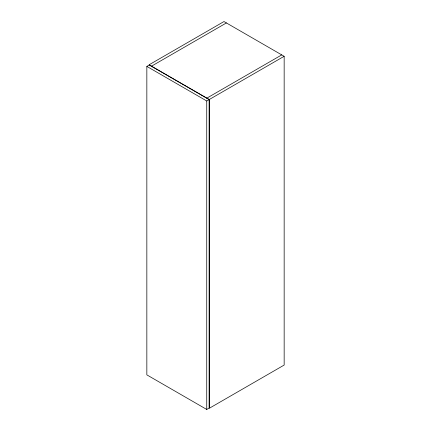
<?xml version="1.0" encoding="UTF-8"?>
<svg xmlns="http://www.w3.org/2000/svg" width="431" height="431" viewBox="0 0 431 431"><rect width="100%" height="100%" fill="white"/><g stroke="black" fill="none" stroke-linecap="round" stroke-linejoin="round"><path stroke-width="0.65" d="M146.842 66.401L149.25 65.011L209.148 99.593L209.148 408.06L206.74 409.45L146.842 374.868L146.842 66.401L206.74 100.983L209.148 99.593M151.523 66.169L226.399 22.94M206.875 98.128L281.75 54.899M209.283 99.513L284.158 56.289L284.158 365.062L209.283 408.292L209.283 99.513L149.115 64.779L223.991 21.55L284.158 56.289M206.74 100.983L206.74 409.45"/></g></svg>
